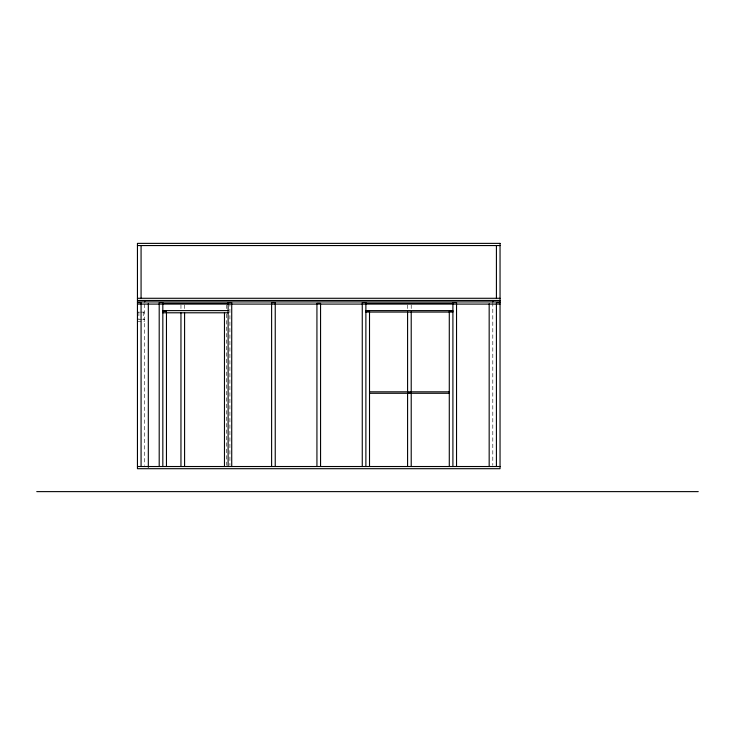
<?xml version="1.0" encoding="UTF-8"?>
<svg xmlns="http://www.w3.org/2000/svg" width="735" height="735" viewBox="0 0 735 735"><rect width="100%" height="100%" fill="white"/><g stroke="black" fill="none" stroke-linecap="round" stroke-linejoin="round"><path stroke-width="0.55" stroke-dasharray="3.67 2.76" d="M137.445 312.118L139.521 312.118M140.56 312.118L144.703 312.118M138.483 319.367L141.589 319.367M142.627 319.367L144.703 319.367M137.445 321.489L144.703 321.544M492.799 302.636L492.799 465.384M411.214 304.924L411.214 309.508M407.585 304.924L407.585 309.508M229.908 302.636L229.908 465.384M226.288 304.924L226.288 309.508M226.288 314.093L226.288 465.384M184.586 304.924L184.586 309.508M180.957 304.924L180.957 309.508M144.703 304.088L144.703 465.384M143.251 312.118L143.251 319.367M138.897 312.118L138.897 319.367"/><path stroke-width="1.1" d="M137.445 245.554L500.048 245.554M137.445 298.281L500.048 298.281M137.445 300.459L500.048 300.459M137.445 301.91L500.048 301.91M137.445 302.636L141.074 302.636L141.074 466.523M500.048 302.636L496.419 302.636L496.419 466.523M162.83 303.362L228.098 303.362M365.883 303.362L452.907 303.362M137.445 304.088L500.048 304.088M162.83 310.611L228.098 310.611M365.883 310.611L452.907 310.611M162.83 311.337L166.459 311.337L166.459 466.523M365.883 311.337L369.512 311.337L369.512 466.523M452.907 311.337L449.287 311.337L449.287 466.523M365.883 312.063L452.907 312.063M162.83 312.788L228.098 312.788M369.512 391.829L449.287 391.829M407.585 392.554L411.214 392.554M369.512 393.28L449.287 393.28M137.445 466.523L500.048 466.523M36.75 491.623L698.25 491.623M496.419 245.554L496.419 298.281M492.799 300.459L492.799 301.91M489.17 303.775L489.17 466.523M456.536 466.523L456.536 302.636L452.907 302.636L452.907 466.523M411.214 311.805L411.214 466.523M407.585 311.805L407.585 466.523M365.883 466.523L365.883 302.636L362.263 302.636L362.263 466.523M320.561 466.523L320.561 303.362L316.932 303.362L316.932 466.523M275.239 466.523L275.239 302.636L271.61 302.636L271.61 466.523M231.727 466.523L231.727 302.636L228.098 302.636L228.098 466.523M224.469 312.788L224.469 466.523M184.586 312.945L184.586 466.523M180.957 312.945L180.957 466.523M162.83 466.523L162.83 302.636L159.201 302.636L159.201 466.523M148.323 303.362L148.323 467.249M144.703 300.459L144.703 301.91M141.074 245.554L141.074 298.281M500.048 243.377L137.445 243.377L137.445 468.7L500.048 468.7L500.048 243.377"/></g></svg>
